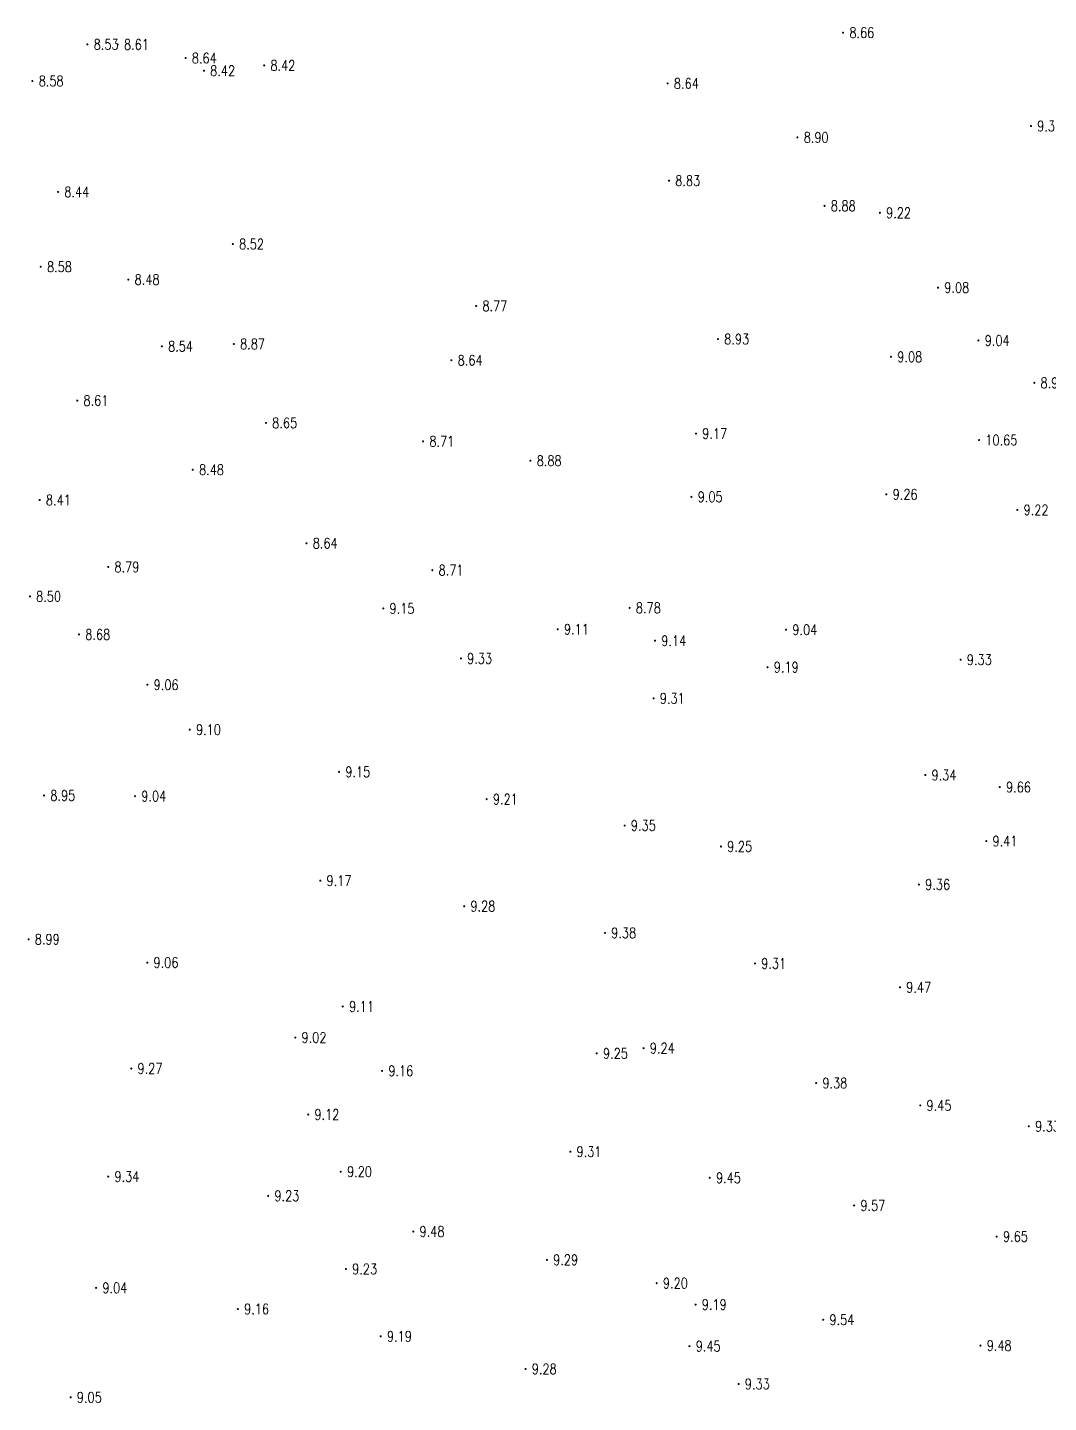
# Model space of a CAD drawing. Extents: x 476861 to 479475, y 2367369 to 2370541.
# Drawn here: x 477580.2 to 477678.4, y 2367639.7 to 2367772 of the extents above; entities that cross this region are included whole.
import ezdxf
from ezdxf.enums import TextEntityAlignment as Align

# ---------------------------------------------------------------- set-up
doc = ezdxf.new("R2010")
doc.units = 0
doc.header["$LTSCALE"] = 0.5
doc.layers.get('0').update_dxf_attribs({"linetype": 'CONTINUOUS'})
doc.layers.add('GCD', color=1, linetype='CONTINUOUS')
doc.styles.add('HZ', font='rs.shx', dxfattribs={"width": 0.8, "bigfont": 'hztxt.shx'})

# ---------------------------------------------------------------- blocks, each defined once
blk = doc.blocks.new('GC200')
at = {"linetype": 'Continuous', "const_width": 0.2, "flags": 128}
blk.add_lwpolyline([(-0.1, 0, 1), (0.1, 0, 1)], format="xyb", close=True, dxfattribs=at)

msp = doc.modelspace()

# ---------------------------------------------------------------- block references
at = {"layer": 'GCD', "linetype": 'Continuous'}
ref = msp.add_blockref('GC200', (477658.674, 2367771.534, 8.659), dxfattribs=dict(at, xscale=0.5, yscale=0.5, zscale=0.5))
ref.add_attrib('height', '8.66', dxfattribs={"linetype": 'Continuous', "height": 1, "style": 'HZ', "width": 0.8}).set_placement((477659.274, 2367771.534, 8.659), align=Align.MIDDLE_LEFT)
ref = msp.add_blockref('GC200', (477585.985, 2367770.41, 8.533), dxfattribs=dict(at, xscale=0.5, yscale=0.5, zscale=0.5))
ref.add_attrib('height', '8.53', dxfattribs={"linetype": 'Continuous', "height": 1, "style": 'HZ', "width": 0.8}).set_placement((477586.585, 2367770.41, 8.533), align=Align.MIDDLE_LEFT)
ref = msp.add_blockref('GC200', (477588.899, 2367770.397, 8.606), dxfattribs=dict(at, xscale=0.5, yscale=0.5, zscale=0.5))
ref.add_attrib('height', '8.61', dxfattribs={"linetype": 'Continuous', "height": 1, "style": 'HZ', "width": 0.8}).set_placement((477589.499, 2367770.397, 8.606), align=Align.MIDDLE_LEFT)
ref = msp.add_blockref('GC200', (477595.431, 2367769.092, 8.643), dxfattribs=dict(at, xscale=0.5, yscale=0.5, zscale=0.5))
ref.add_attrib('height', '8.64', dxfattribs={"linetype": 'Continuous', "height": 1, "style": 'HZ', "width": 0.8}).set_placement((477596.031, 2367769.092, 8.643), align=Align.MIDDLE_LEFT)
ref = msp.add_blockref('GC200', (477597.193, 2367767.872, 8.424), dxfattribs=dict(at, xscale=0.5, yscale=0.5, zscale=0.5))
ref.add_attrib('height', '8.42', dxfattribs={"linetype": 'Continuous', "height": 1, "style": 'HZ', "width": 0.8}).set_placement((477597.793, 2367767.872, 8.424), align=Align.MIDDLE_LEFT)
ref = msp.add_blockref('GC200', (477602.988, 2367768.381, 8.424), dxfattribs=dict(at, xscale=0.5, yscale=0.5, zscale=0.5))
ref.add_attrib('height', '8.42', dxfattribs={"linetype": 'Continuous', "height": 1, "style": 'HZ', "width": 0.8}).set_placement((477603.588, 2367768.381, 8.424), align=Align.MIDDLE_LEFT)
ref = msp.add_blockref('GC200', (477580.696, 2367766.886, 8.578), dxfattribs=dict(at, xscale=0.5, yscale=0.5, zscale=0.5))
ref.add_attrib('height', '8.58', dxfattribs={"linetype": 'Continuous', "height": 1, "style": 'HZ', "width": 0.8}).set_placement((477581.296, 2367766.886, 8.578), align=Align.MIDDLE_LEFT)
ref = msp.add_blockref('GC200', (477641.798, 2367766.649, 8.638), dxfattribs=dict(at, xscale=0.5, yscale=0.5, zscale=0.5))
ref.add_attrib('height', '8.64', dxfattribs={"linetype": 'Continuous', "height": 1, "style": 'HZ', "width": 0.8}).set_placement((477642.398, 2367766.649, 8.638), align=Align.MIDDLE_LEFT)
ref = msp.add_blockref('GC200', (477676.744, 2367762.556, 9.311), dxfattribs=dict(at, xscale=0.5, yscale=0.5, zscale=0.5))
ref.add_attrib('height', '9.31', dxfattribs={"linetype": 'Continuous', "height": 1, "style": 'HZ', "width": 0.8}).set_placement((477677.344, 2367762.556, 9.311), align=Align.MIDDLE_LEFT)
ref = msp.add_blockref('GC200', (477654.283, 2367761.462, 8.895), dxfattribs=dict(at, xscale=0.5, yscale=0.5, zscale=0.5))
ref.add_attrib('height', '8.90', dxfattribs={"linetype": 'Continuous', "height": 1, "style": 'HZ', "width": 0.8}).set_placement((477654.883, 2367761.462, 8.895), align=Align.MIDDLE_LEFT)
ref = msp.add_blockref('GC200', (477641.928, 2367757.294, 8.83), dxfattribs=dict(at, xscale=0.5, yscale=0.5, zscale=0.5))
ref.add_attrib('height', '8.83', dxfattribs={"linetype": 'Continuous', "height": 1, "style": 'HZ', "width": 0.8}).set_placement((477642.528, 2367757.294, 8.83), align=Align.MIDDLE_LEFT)
ref = msp.add_blockref('GC200', (477583.159, 2367756.215, 8.444), dxfattribs=dict(at, xscale=0.5, yscale=0.5, zscale=0.5))
ref.add_attrib('height', '8.44', dxfattribs={"linetype": 'Continuous', "height": 1, "style": 'HZ', "width": 0.8}).set_placement((477583.759, 2367756.215, 8.444), align=Align.MIDDLE_LEFT)
ref = msp.add_blockref('GC200', (477656.888, 2367754.873, 8.881), dxfattribs=dict(at, xscale=0.5, yscale=0.5, zscale=0.5))
ref.add_attrib('height', '8.88', dxfattribs={"linetype": 'Continuous', "height": 1, "style": 'HZ', "width": 0.8}).set_placement((477657.488, 2367754.873, 8.881), align=Align.MIDDLE_LEFT)
ref = msp.add_blockref('GC200', (477662.21, 2367754.203, 9.224), dxfattribs=dict(at, xscale=0.5, yscale=0.5, zscale=0.5))
ref.add_attrib('height', '9.22', dxfattribs={"linetype": 'Continuous', "height": 1, "style": 'HZ', "width": 0.8}).set_placement((477662.81, 2367754.203, 9.224), align=Align.MIDDLE_LEFT)
ref = msp.add_blockref('GC200', (477599.975, 2367751.195, 8.515), dxfattribs=dict(at, xscale=0.5, yscale=0.5, zscale=0.5))
ref.add_attrib('height', '8.52', dxfattribs={"linetype": 'Continuous', "height": 1, "style": 'HZ', "width": 0.8}).set_placement((477600.575, 2367751.195, 8.515), align=Align.MIDDLE_LEFT)
ref = msp.add_blockref('GC200', (477581.495, 2367749.01, 8.576), dxfattribs=dict(at, xscale=0.5, yscale=0.5, zscale=0.5))
ref.add_attrib('height', '8.58', dxfattribs={"linetype": 'Continuous', "height": 1, "style": 'HZ', "width": 0.8}).set_placement((477582.095, 2367749.01, 8.576), align=Align.MIDDLE_LEFT)
ref = msp.add_blockref('GC200', (477589.922, 2367747.781, 8.482), dxfattribs=dict(at, xscale=0.5, yscale=0.5, zscale=0.5))
ref.add_attrib('height', '8.48', dxfattribs={"linetype": 'Continuous', "height": 1, "style": 'HZ', "width": 0.8}).set_placement((477590.522, 2367747.781, 8.482), align=Align.MIDDLE_LEFT)
ref = msp.add_blockref('GC200', (477667.804, 2367747.006, 9.08), dxfattribs=dict(at, xscale=0.5, yscale=0.5, zscale=0.5))
ref.add_attrib('height', '9.08', dxfattribs={"linetype": 'Continuous', "height": 1, "style": 'HZ', "width": 0.8}).set_placement((477668.404, 2367747.006, 9.08), align=Align.MIDDLE_LEFT)
ref = msp.add_blockref('GC200', (477623.379, 2367745.242, 8.77), dxfattribs=dict(at, xscale=0.5, yscale=0.5, zscale=0.5))
ref.add_attrib('height', '8.77', dxfattribs={"linetype": 'Continuous', "height": 1, "style": 'HZ', "width": 0.8}).set_placement((477623.979, 2367745.242, 8.77), align=Align.MIDDLE_LEFT)
ref = msp.add_blockref('GC200', (477593.146, 2367741.361, 8.535), dxfattribs=dict(at, xscale=0.5, yscale=0.5, zscale=0.5))
ref.add_attrib('height', '8.54', dxfattribs={"linetype": 'Continuous', "height": 1, "style": 'HZ', "width": 0.8}).set_placement((477593.746, 2367741.361, 8.535), align=Align.MIDDLE_LEFT)
ref = msp.add_blockref('GC200', (477600.071, 2367741.579, 8.867), dxfattribs=dict(at, xscale=0.5, yscale=0.5, zscale=0.5))
ref.add_attrib('height', '8.87', dxfattribs={"linetype": 'Continuous', "height": 1, "style": 'HZ', "width": 0.8}).set_placement((477600.671, 2367741.579, 8.867), align=Align.MIDDLE_LEFT)
ref = msp.add_blockref('GC200', (477646.64, 2367742.052, 8.925), dxfattribs=dict(at, xscale=0.5, yscale=0.5, zscale=0.5))
ref.add_attrib('height', '8.93', dxfattribs={"linetype": 'Continuous', "height": 1, "style": 'HZ', "width": 0.8}).set_placement((477647.24, 2367742.052, 8.925), align=Align.MIDDLE_LEFT)
ref = msp.add_blockref('GC200', (477671.691, 2367741.92, 9.038), dxfattribs=dict(at, xscale=0.5, yscale=0.5, zscale=0.5))
ref.add_attrib('height', '9.04', dxfattribs={"linetype": 'Continuous', "height": 1, "style": 'HZ', "width": 0.8}).set_placement((477672.291, 2367741.92, 9.038), align=Align.MIDDLE_LEFT)
ref = msp.add_blockref('GC200', (477620.994, 2367740.02, 8.639), dxfattribs=dict(at, xscale=0.5, yscale=0.5, zscale=0.5))
ref.add_attrib('height', '8.64', dxfattribs={"linetype": 'Continuous', "height": 1, "style": 'HZ', "width": 0.8}).set_placement((477621.594, 2367740.02, 8.639), align=Align.MIDDLE_LEFT)
ref = msp.add_blockref('GC200', (477663.283, 2367740.346, 9.08), dxfattribs=dict(at, xscale=0.5, yscale=0.5, zscale=0.5))
ref.add_attrib('height', '9.08', dxfattribs={"linetype": 'Continuous', "height": 1, "style": 'HZ', "width": 0.8}).set_placement((477663.883, 2367740.346, 9.08), align=Align.MIDDLE_LEFT)
ref = msp.add_blockref('GC200', (477677.066, 2367737.845, 8.895), dxfattribs=dict(at, xscale=0.5, yscale=0.5, zscale=0.5))
ref.add_attrib('height', '8.90', dxfattribs={"linetype": 'Continuous', "height": 1, "style": 'HZ', "width": 0.8}).set_placement((477677.666, 2367737.845, 8.895), align=Align.MIDDLE_LEFT)
ref = msp.add_blockref('GC200', (477585.004, 2367736.142, 8.61), dxfattribs=dict(at, xscale=0.5, yscale=0.5, zscale=0.5))
ref.add_attrib('height', '8.61', dxfattribs={"linetype": 'Continuous', "height": 1, "style": 'HZ', "width": 0.8}).set_placement((477585.604, 2367736.142, 8.61), align=Align.MIDDLE_LEFT)
ref = msp.add_blockref('GC200', (477603.16, 2367733.994, 8.65), dxfattribs=dict(at, xscale=0.5, yscale=0.5, zscale=0.5))
ref.add_attrib('height', '8.65', dxfattribs={"linetype": 'Continuous', "height": 1, "style": 'HZ', "width": 0.8}).set_placement((477603.76, 2367733.994, 8.65), align=Align.MIDDLE_LEFT)
ref = msp.add_blockref('GC200', (477618.273, 2367732.217, 8.71), dxfattribs=dict(at, xscale=0.5, yscale=0.5, zscale=0.5))
ref.add_attrib('height', '8.71', dxfattribs={"linetype": 'Continuous', "height": 1, "style": 'HZ', "width": 0.8}).set_placement((477618.873, 2367732.217, 8.71), align=Align.MIDDLE_LEFT)
ref = msp.add_blockref('GC200', (477644.524, 2367732.965, 9.173), dxfattribs=dict(at, xscale=0.5, yscale=0.5, zscale=0.5))
ref.add_attrib('height', '9.17', dxfattribs={"linetype": 'Continuous', "height": 1, "style": 'HZ', "width": 0.8}).set_placement((477645.124, 2367732.965, 9.173), align=Align.MIDDLE_LEFT)
ref = msp.add_blockref('GC200', (477671.754, 2367732.338, 10.649), dxfattribs=dict(at, xscale=0.5, yscale=0.5, zscale=0.5))
ref.add_attrib('height', '10.65', dxfattribs={"linetype": 'Continuous', "height": 1, "style": 'HZ', "width": 0.8}).set_placement((477672.354, 2367732.338, 10.649), align=Align.MIDDLE_LEFT)
ref = msp.add_blockref('GC200', (477596.12, 2367729.482, 8.482), dxfattribs=dict(at, xscale=0.5, yscale=0.5, zscale=0.5))
ref.add_attrib('height', '8.48', dxfattribs={"linetype": 'Continuous', "height": 1, "style": 'HZ', "width": 0.8}).set_placement((477596.72, 2367729.482, 8.482), align=Align.MIDDLE_LEFT)
ref = msp.add_blockref('GC200', (477628.596, 2367730.347, 8.88), dxfattribs=dict(at, xscale=0.5, yscale=0.5, zscale=0.5))
ref.add_attrib('height', '8.88', dxfattribs={"linetype": 'Continuous', "height": 1, "style": 'HZ', "width": 0.8}).set_placement((477629.196, 2367730.347, 8.88), align=Align.MIDDLE_LEFT)
ref = msp.add_blockref('GC200', (477644.088, 2367726.876, 9.05), dxfattribs=dict(at, xscale=0.5, yscale=0.5, zscale=0.5))
ref.add_attrib('height', '9.05', dxfattribs={"linetype": 'Continuous', "height": 1, "style": 'HZ', "width": 0.8}).set_placement((477644.688, 2367726.876, 9.05), align=Align.MIDDLE_LEFT)
ref = msp.add_blockref('GC200', (477662.839, 2367727.118, 9.26), dxfattribs=dict(at, xscale=0.5, yscale=0.5, zscale=0.5))
ref.add_attrib('height', '9.26', dxfattribs={"linetype": 'Continuous', "height": 1, "style": 'HZ', "width": 0.8}).set_placement((477663.439, 2367727.118, 9.26), align=Align.MIDDLE_LEFT)
ref = msp.add_blockref('GC200', (477581.395, 2367726.572, 8.413), dxfattribs=dict(at, xscale=0.5, yscale=0.5, zscale=0.5))
ref.add_attrib('height', '8.41', dxfattribs={"linetype": 'Continuous', "height": 1, "style": 'HZ', "width": 0.8}).set_placement((477581.995, 2367726.572, 8.413), align=Align.MIDDLE_LEFT)
ref = msp.add_blockref('GC200', (477675.434, 2367725.621, 9.22), dxfattribs=dict(at, xscale=0.5, yscale=0.5, zscale=0.5))
ref.add_attrib('height', '9.22', dxfattribs={"linetype": 'Continuous', "height": 1, "style": 'HZ', "width": 0.8}).set_placement((477676.034, 2367725.621, 9.22), align=Align.MIDDLE_LEFT)
ref = msp.add_blockref('GC200', (477607.058, 2367722.413, 8.64), dxfattribs=dict(at, xscale=0.5, yscale=0.5, zscale=0.5))
ref.add_attrib('height', '8.64', dxfattribs={"linetype": 'Continuous', "height": 1, "style": 'HZ', "width": 0.8}).set_placement((477607.658, 2367722.413, 8.64), align=Align.MIDDLE_LEFT)
ref = msp.add_blockref('GC200', (477587.984, 2367720.129, 8.79), dxfattribs=dict(at, xscale=0.5, yscale=0.5, zscale=0.5))
ref.add_attrib('height', '8.79', dxfattribs={"linetype": 'Continuous', "height": 1, "style": 'HZ', "width": 0.8}).set_placement((477588.584, 2367720.129, 8.79), align=Align.MIDDLE_LEFT)
ref = msp.add_blockref('GC200', (477619.164, 2367719.822, 8.71), dxfattribs=dict(at, xscale=0.5, yscale=0.5, zscale=0.5))
ref.add_attrib('height', '8.71', dxfattribs={"linetype": 'Continuous', "height": 1, "style": 'HZ', "width": 0.8}).set_placement((477619.764, 2367719.822, 8.71), align=Align.MIDDLE_LEFT)
ref = msp.add_blockref('GC200', (477580.451, 2367717.293, 8.5), dxfattribs=dict(at, xscale=0.5, yscale=0.5, zscale=0.5))
ref.add_attrib('height', '8.50', dxfattribs={"linetype": 'Continuous', "height": 1, "style": 'HZ', "width": 0.8}).set_placement((477581.051, 2367717.293, 8.5), align=Align.MIDDLE_LEFT)
ref = msp.add_blockref('GC200', (477638.142, 2367716.195, 8.776), dxfattribs=dict(at, xscale=0.5, yscale=0.5, zscale=0.5))
ref.add_attrib('height', '8.78', dxfattribs={"linetype": 'Continuous', "height": 1, "style": 'HZ', "width": 0.8}).set_placement((477638.742, 2367716.195, 8.776), align=Align.MIDDLE_LEFT)
ref = msp.add_blockref('GC200', (477614.442, 2367716.137, 9.15), dxfattribs=dict(at, xscale=0.5, yscale=0.5, zscale=0.5))
ref.add_attrib('height', '9.15', dxfattribs={"linetype": 'Continuous', "height": 1, "style": 'HZ', "width": 0.8}).set_placement((477615.042, 2367716.137, 9.15), align=Align.MIDDLE_LEFT)
ref = msp.add_blockref('GC200', (477585.179, 2367713.633, 8.68), dxfattribs=dict(at, xscale=0.5, yscale=0.5, zscale=0.5))
ref.add_attrib('height', '8.68', dxfattribs={"linetype": 'Continuous', "height": 1, "style": 'HZ', "width": 0.8}).set_placement((477585.779, 2367713.633, 8.68), align=Align.MIDDLE_LEFT)
ref = msp.add_blockref('GC200', (477631.226, 2367714.138, 9.11), dxfattribs=dict(at, xscale=0.5, yscale=0.5, zscale=0.5))
ref.add_attrib('height', '9.11', dxfattribs={"linetype": 'Continuous', "height": 1, "style": 'HZ', "width": 0.8}).set_placement((477631.826, 2367714.138, 9.11), align=Align.MIDDLE_LEFT)
ref = msp.add_blockref('GC200', (477653.189, 2367714.09, 9.04), dxfattribs=dict(at, xscale=0.5, yscale=0.5, zscale=0.5))
ref.add_attrib('height', '9.04', dxfattribs={"linetype": 'Continuous', "height": 1, "style": 'HZ', "width": 0.8}).set_placement((477653.789, 2367714.09, 9.04), align=Align.MIDDLE_LEFT)
ref = msp.add_blockref('GC200', (477640.583, 2367713.034, 9.143), dxfattribs=dict(at, xscale=0.5, yscale=0.5, zscale=0.5))
ref.add_attrib('height', '9.14', dxfattribs={"linetype": 'Continuous', "height": 1, "style": 'HZ', "width": 0.8}).set_placement((477641.183, 2367713.034, 9.143), align=Align.MIDDLE_LEFT)
ref = msp.add_blockref('GC200', (477621.909, 2367711.324, 9.33), dxfattribs=dict(at, xscale=0.5, yscale=0.5, zscale=0.5))
ref.add_attrib('height', '9.33', dxfattribs={"linetype": 'Continuous', "height": 1, "style": 'HZ', "width": 0.8}).set_placement((477622.509, 2367711.324, 9.33), align=Align.MIDDLE_LEFT)
ref = msp.add_blockref('GC200', (477669.976, 2367711.205, 9.33), dxfattribs=dict(at, xscale=0.5, yscale=0.5, zscale=0.5))
ref.add_attrib('height', '9.33', dxfattribs={"linetype": 'Continuous', "height": 1, "style": 'HZ', "width": 0.8}).set_placement((477670.576, 2367711.205, 9.33), align=Align.MIDDLE_LEFT)
ref = msp.add_blockref('GC200', (477651.404, 2367710.487, 9.19), dxfattribs=dict(at, xscale=0.5, yscale=0.5, zscale=0.5))
ref.add_attrib('height', '9.19', dxfattribs={"linetype": 'Continuous', "height": 1, "style": 'HZ', "width": 0.8}).set_placement((477652.004, 2367710.487, 9.19), align=Align.MIDDLE_LEFT)
ref = msp.add_blockref('GC200', (477591.754, 2367708.795, 9.06), dxfattribs=dict(at, xscale=0.5, yscale=0.5, zscale=0.5))
ref.add_attrib('height', '9.06', dxfattribs={"linetype": 'Continuous', "height": 1, "style": 'HZ', "width": 0.8}).set_placement((477592.354, 2367708.795, 9.06), align=Align.MIDDLE_LEFT)
ref = msp.add_blockref('GC200', (477640.444, 2367707.49, 9.31), dxfattribs=dict(at, xscale=0.5, yscale=0.5, zscale=0.5))
ref.add_attrib('height', '9.31', dxfattribs={"linetype": 'Continuous', "height": 1, "style": 'HZ', "width": 0.8}).set_placement((477641.044, 2367707.49, 9.31), align=Align.MIDDLE_LEFT)
ref = msp.add_blockref('GC200', (477595.829, 2367704.473, 9.103), dxfattribs=dict(at, xscale=0.5, yscale=0.5, zscale=0.5))
ref.add_attrib('height', '9.10', dxfattribs={"linetype": 'Continuous', "height": 1, "style": 'HZ', "width": 0.8}).set_placement((477596.429, 2367704.473, 9.103), align=Align.MIDDLE_LEFT)
ref = msp.add_blockref('GC200', (477610.192, 2367700.418, 9.147), dxfattribs=dict(at, xscale=0.5, yscale=0.5, zscale=0.5))
ref.add_attrib('height', '9.15', dxfattribs={"linetype": 'Continuous', "height": 1, "style": 'HZ', "width": 0.8}).set_placement((477610.792, 2367700.418, 9.147), align=Align.MIDDLE_LEFT)
ref = msp.add_blockref('GC200', (477666.581, 2367700.108, 9.338), dxfattribs=dict(at, xscale=0.5, yscale=0.5, zscale=0.5))
ref.add_attrib('height', '9.34', dxfattribs={"linetype": 'Continuous', "height": 1, "style": 'HZ', "width": 0.8}).set_placement((477667.181, 2367700.108, 9.338), align=Align.MIDDLE_LEFT)
ref = msp.add_blockref('GC200', (477581.815, 2367698.142, 8.95), dxfattribs=dict(at, xscale=0.5, yscale=0.5, zscale=0.5))
ref.add_attrib('height', '8.95', dxfattribs={"linetype": 'Continuous', "height": 1, "style": 'HZ', "width": 0.8}).set_placement((477582.415, 2367698.142, 8.95), align=Align.MIDDLE_LEFT)
ref = msp.add_blockref('GC200', (477590.564, 2367698.075, 9.044), dxfattribs=dict(at, xscale=0.5, yscale=0.5, zscale=0.5))
ref.add_attrib('height', '9.04', dxfattribs={"linetype": 'Continuous', "height": 1, "style": 'HZ', "width": 0.8}).set_placement((477591.164, 2367698.075, 9.044), align=Align.MIDDLE_LEFT)
ref = msp.add_blockref('GC200', (477624.39, 2367697.788, 9.208), dxfattribs=dict(at, xscale=0.5, yscale=0.5, zscale=0.5))
ref.add_attrib('height', '9.21', dxfattribs={"linetype": 'Continuous', "height": 1, "style": 'HZ', "width": 0.8}).set_placement((477624.99, 2367697.788, 9.208), align=Align.MIDDLE_LEFT)
ref = msp.add_blockref('GC200', (477673.745, 2367698.948, 9.66), dxfattribs=dict(at, xscale=0.5, yscale=0.5, zscale=0.5))
ref.add_attrib('height', '9.66', dxfattribs={"linetype": 'Continuous', "height": 1, "style": 'HZ', "width": 0.8}).set_placement((477674.345, 2367698.948, 9.66), align=Align.MIDDLE_LEFT)
ref = msp.add_blockref('GC200', (477637.663, 2367695.252, 9.352), dxfattribs=dict(at, xscale=0.5, yscale=0.5, zscale=0.5))
ref.add_attrib('height', '9.35', dxfattribs={"linetype": 'Continuous', "height": 1, "style": 'HZ', "width": 0.8}).set_placement((477638.263, 2367695.252, 9.352), align=Align.MIDDLE_LEFT)
ref = msp.add_blockref('GC200', (477672.449, 2367693.752, 9.408), dxfattribs=dict(at, xscale=0.5, yscale=0.5, zscale=0.5))
ref.add_attrib('height', '9.41', dxfattribs={"linetype": 'Continuous', "height": 1, "style": 'HZ', "width": 0.8}).set_placement((477673.049, 2367693.752, 9.408), align=Align.MIDDLE_LEFT)
ref = msp.add_blockref('GC200', (477646.923, 2367693.234, 9.253), dxfattribs=dict(at, xscale=0.5, yscale=0.5, zscale=0.5))
ref.add_attrib('height', '9.25', dxfattribs={"linetype": 'Continuous', "height": 1, "style": 'HZ', "width": 0.8}).set_placement((477647.523, 2367693.234, 9.253), align=Align.MIDDLE_LEFT)
ref = msp.add_blockref('GC200', (477608.386, 2367689.946, 9.17), dxfattribs=dict(at, xscale=0.5, yscale=0.5, zscale=0.5))
ref.add_attrib('height', '9.17', dxfattribs={"linetype": 'Continuous', "height": 1, "style": 'HZ', "width": 0.8}).set_placement((477608.986, 2367689.946, 9.17), align=Align.MIDDLE_LEFT)
ref = msp.add_blockref('GC200', (477665.966, 2367689.576, 9.364), dxfattribs=dict(at, xscale=0.5, yscale=0.5, zscale=0.5))
ref.add_attrib('height', '9.36', dxfattribs={"linetype": 'Continuous', "height": 1, "style": 'HZ', "width": 0.8}).set_placement((477666.566, 2367689.576, 9.364), align=Align.MIDDLE_LEFT)
ref = msp.add_blockref('GC200', (477622.226, 2367687.491, 9.28), dxfattribs=dict(at, xscale=0.5, yscale=0.5, zscale=0.5))
ref.add_attrib('height', '9.28', dxfattribs={"linetype": 'Continuous', "height": 1, "style": 'HZ', "width": 0.8}).set_placement((477622.826, 2367687.491, 9.28), align=Align.MIDDLE_LEFT)
ref = msp.add_blockref('GC200', (477635.769, 2367684.924, 9.38), dxfattribs=dict(at, xscale=0.5, yscale=0.5, zscale=0.5))
ref.add_attrib('height', '9.38', dxfattribs={"linetype": 'Continuous', "height": 1, "style": 'HZ', "width": 0.8}).set_placement((477636.369, 2367684.924, 9.38), align=Align.MIDDLE_LEFT)
ref = msp.add_blockref('GC200', (477580.323, 2367684.307, 8.99), dxfattribs=dict(at, xscale=0.5, yscale=0.5, zscale=0.5))
ref.add_attrib('height', '8.99', dxfattribs={"linetype": 'Continuous', "height": 1, "style": 'HZ', "width": 0.8}).set_placement((477580.923, 2367684.307, 8.99), align=Align.MIDDLE_LEFT)
ref = msp.add_blockref('GC200', (477591.742, 2367682.062, 9.064), dxfattribs=dict(at, xscale=0.5, yscale=0.5, zscale=0.5))
ref.add_attrib('height', '9.06', dxfattribs={"linetype": 'Continuous', "height": 1, "style": 'HZ', "width": 0.8}).set_placement((477592.342, 2367682.062, 9.064), align=Align.MIDDLE_LEFT)
ref = msp.add_blockref('GC200', (477650.199, 2367681.975, 9.31), dxfattribs=dict(at, xscale=0.5, yscale=0.5, zscale=0.5))
ref.add_attrib('height', '9.31', dxfattribs={"linetype": 'Continuous', "height": 1, "style": 'HZ', "width": 0.8}).set_placement((477650.799, 2367681.975, 9.31), align=Align.MIDDLE_LEFT)
ref = msp.add_blockref('GC200', (477664.147, 2367679.687, 9.47), dxfattribs=dict(at, xscale=0.5, yscale=0.5, zscale=0.5))
ref.add_attrib('height', '9.47', dxfattribs={"linetype": 'Continuous', "height": 1, "style": 'HZ', "width": 0.8}).set_placement((477664.747, 2367679.687, 9.47), align=Align.MIDDLE_LEFT)
ref = msp.add_blockref('GC200', (477610.551, 2367677.84, 9.11), dxfattribs=dict(at, xscale=0.5, yscale=0.5, zscale=0.5))
ref.add_attrib('height', '9.11', dxfattribs={"linetype": 'Continuous', "height": 1, "style": 'HZ', "width": 0.8}).set_placement((477611.151, 2367677.84, 9.11), align=Align.MIDDLE_LEFT)
ref = msp.add_blockref('GC200', (477605.982, 2367674.853, 9.019), dxfattribs=dict(at, xscale=0.5, yscale=0.5, zscale=0.5))
ref.add_attrib('height', '9.02', dxfattribs={"linetype": 'Continuous', "height": 1, "style": 'HZ', "width": 0.8}).set_placement((477606.582, 2367674.853, 9.019), align=Align.MIDDLE_LEFT)
ref = msp.add_blockref('GC200', (477634.976, 2367673.324, 9.253), dxfattribs=dict(at, xscale=0.5, yscale=0.5, zscale=0.5))
ref.add_attrib('height', '9.25', dxfattribs={"linetype": 'Continuous', "height": 1, "style": 'HZ', "width": 0.8}).set_placement((477635.576, 2367673.324, 9.253), align=Align.MIDDLE_LEFT)
ref = msp.add_blockref('GC200', (477639.485, 2367673.829, 9.242), dxfattribs=dict(at, xscale=0.5, yscale=0.5, zscale=0.5))
ref.add_attrib('height', '9.24', dxfattribs={"linetype": 'Continuous', "height": 1, "style": 'HZ', "width": 0.8}).set_placement((477640.085, 2367673.829, 9.242), align=Align.MIDDLE_LEFT)
ref = msp.add_blockref('GC200', (477590.202, 2367671.874, 9.27), dxfattribs=dict(at, xscale=0.5, yscale=0.5, zscale=0.5))
ref.add_attrib('height', '9.27', dxfattribs={"linetype": 'Continuous', "height": 1, "style": 'HZ', "width": 0.8}).set_placement((477590.802, 2367671.874, 9.27), align=Align.MIDDLE_LEFT)
ref = msp.add_blockref('GC200', (477614.331, 2367671.648, 9.16), dxfattribs=dict(at, xscale=0.5, yscale=0.5, zscale=0.5))
ref.add_attrib('height', '9.16', dxfattribs={"linetype": 'Continuous', "height": 1, "style": 'HZ', "width": 0.8}).set_placement((477614.931, 2367671.648, 9.16), align=Align.MIDDLE_LEFT)
ref = msp.add_blockref('GC200', (477656.082, 2367670.475, 9.38), dxfattribs=dict(at, xscale=0.5, yscale=0.5, zscale=0.5))
ref.add_attrib('height', '9.38', dxfattribs={"linetype": 'Continuous', "height": 1, "style": 'HZ', "width": 0.8}).set_placement((477656.682, 2367670.475, 9.38), align=Align.MIDDLE_LEFT)
ref = msp.add_blockref('GC200', (477607.221, 2367667.447, 9.119), dxfattribs=dict(at, xscale=0.5, yscale=0.5, zscale=0.5))
ref.add_attrib('height', '9.12', dxfattribs={"linetype": 'Continuous', "height": 1, "style": 'HZ', "width": 0.8}).set_placement((477607.821, 2367667.447, 9.119), align=Align.MIDDLE_LEFT)
ref = msp.add_blockref('GC200', (477666.096, 2367668.319, 9.448), dxfattribs=dict(at, xscale=0.5, yscale=0.5, zscale=0.5))
ref.add_attrib('height', '9.45', dxfattribs={"linetype": 'Continuous', "height": 1, "style": 'HZ', "width": 0.8}).set_placement((477666.696, 2367668.319, 9.448), align=Align.MIDDLE_LEFT)
ref = msp.add_blockref('GC200', (477676.537, 2367666.314, 9.33), dxfattribs=dict(at, xscale=0.5, yscale=0.5, zscale=0.5))
ref.add_attrib('height', '9.33', dxfattribs={"linetype": 'Continuous', "height": 1, "style": 'HZ', "width": 0.8}).set_placement((477677.137, 2367666.314, 9.33), align=Align.MIDDLE_LEFT)
ref = msp.add_blockref('GC200', (477632.436, 2367663.87, 9.31), dxfattribs=dict(at, xscale=0.5, yscale=0.5, zscale=0.5))
ref.add_attrib('height', '9.31', dxfattribs={"linetype": 'Continuous', "height": 1, "style": 'HZ', "width": 0.8}).set_placement((477633.036, 2367663.87, 9.31), align=Align.MIDDLE_LEFT)
ref = msp.add_blockref('GC200', (477587.984, 2367661.478, 9.339), dxfattribs=dict(at, xscale=0.5, yscale=0.5, zscale=0.5))
ref.add_attrib('height', '9.34', dxfattribs={"linetype": 'Continuous', "height": 1, "style": 'HZ', "width": 0.8}).set_placement((477588.584, 2367661.478, 9.339), align=Align.MIDDLE_LEFT)
ref = msp.add_blockref('GC200', (477610.355, 2367661.947, 9.2), dxfattribs=dict(at, xscale=0.5, yscale=0.5, zscale=0.5))
ref.add_attrib('height', '9.20', dxfattribs={"linetype": 'Continuous', "height": 1, "style": 'HZ', "width": 0.8}).set_placement((477610.955, 2367661.947, 9.2), align=Align.MIDDLE_LEFT)
ref = msp.add_blockref('GC200', (477645.848, 2367661.356, 9.45), dxfattribs=dict(at, xscale=0.5, yscale=0.5, zscale=0.5))
ref.add_attrib('height', '9.45', dxfattribs={"linetype": 'Continuous', "height": 1, "style": 'HZ', "width": 0.8}).set_placement((477646.448, 2367661.356, 9.45), align=Align.MIDDLE_LEFT)
ref = msp.add_blockref('GC200', (477603.372, 2367659.621, 9.228), dxfattribs=dict(at, xscale=0.5, yscale=0.5, zscale=0.5))
ref.add_attrib('height', '9.23', dxfattribs={"linetype": 'Continuous', "height": 1, "style": 'HZ', "width": 0.8}).set_placement((477603.972, 2367659.621, 9.228), align=Align.MIDDLE_LEFT)
ref = msp.add_blockref('GC200', (477659.736, 2367658.693, 9.57), dxfattribs=dict(at, xscale=0.5, yscale=0.5, zscale=0.5))
ref.add_attrib('height', '9.57', dxfattribs={"linetype": 'Continuous', "height": 1, "style": 'HZ', "width": 0.8}).set_placement((477660.336, 2367658.693, 9.57), align=Align.MIDDLE_LEFT)
ref = msp.add_blockref('GC200', (477617.331, 2367656.19, 9.478), dxfattribs=dict(at, xscale=0.5, yscale=0.5, zscale=0.5))
ref.add_attrib('height', '9.48', dxfattribs={"linetype": 'Continuous', "height": 1, "style": 'HZ', "width": 0.8}).set_placement((477617.931, 2367656.19, 9.478), align=Align.MIDDLE_LEFT)
ref = msp.add_blockref('GC200', (477673.452, 2367655.707, 9.65), dxfattribs=dict(at, xscale=0.5, yscale=0.5, zscale=0.5))
ref.add_attrib('height', '9.65', dxfattribs={"linetype": 'Continuous', "height": 1, "style": 'HZ', "width": 0.8}).set_placement((477674.052, 2367655.707, 9.65), align=Align.MIDDLE_LEFT)
ref = msp.add_blockref('GC200', (477630.184, 2367653.463, 9.288), dxfattribs=dict(at, xscale=0.5, yscale=0.5, zscale=0.5))
ref.add_attrib('height', '9.29', dxfattribs={"linetype": 'Continuous', "height": 1, "style": 'HZ', "width": 0.8}).set_placement((477630.784, 2367653.463, 9.288), align=Align.MIDDLE_LEFT)
ref = msp.add_blockref('GC200', (477610.85, 2367652.587, 9.226), dxfattribs=dict(at, xscale=0.5, yscale=0.5, zscale=0.5))
ref.add_attrib('height', '9.23', dxfattribs={"linetype": 'Continuous', "height": 1, "style": 'HZ', "width": 0.8}).set_placement((477611.45, 2367652.587, 9.226), align=Align.MIDDLE_LEFT)
ref = msp.add_blockref('GC200', (477586.822, 2367650.77, 9.04), dxfattribs=dict(at, xscale=0.5, yscale=0.5, zscale=0.5))
ref.add_attrib('height', '9.04', dxfattribs={"linetype": 'Continuous', "height": 1, "style": 'HZ', "width": 0.8}).set_placement((477587.422, 2367650.77, 9.04), align=Align.MIDDLE_LEFT)
ref = msp.add_blockref('GC200', (477640.743, 2367651.219, 9.203), dxfattribs=dict(at, xscale=0.5, yscale=0.5, zscale=0.5))
ref.add_attrib('height', '9.20', dxfattribs={"linetype": 'Continuous', "height": 1, "style": 'HZ', "width": 0.8}).set_placement((477641.343, 2367651.219, 9.203), align=Align.MIDDLE_LEFT)
ref = msp.add_blockref('GC200', (477600.456, 2367648.738, 9.16), dxfattribs=dict(at, xscale=0.5, yscale=0.5, zscale=0.5))
ref.add_attrib('height', '9.16', dxfattribs={"linetype": 'Continuous', "height": 1, "style": 'HZ', "width": 0.8}).set_placement((477601.056, 2367648.738, 9.16), align=Align.MIDDLE_LEFT)
ref = msp.add_blockref('GC200', (477644.48, 2367649.163, 9.191), dxfattribs=dict(at, xscale=0.5, yscale=0.5, zscale=0.5))
ref.add_attrib('height', '9.19', dxfattribs={"linetype": 'Continuous', "height": 1, "style": 'HZ', "width": 0.8}).set_placement((477645.08, 2367649.163, 9.191), align=Align.MIDDLE_LEFT)
ref = msp.add_blockref('GC200', (477656.76, 2367647.699, 9.542), dxfattribs=dict(at, xscale=0.5, yscale=0.5, zscale=0.5))
ref.add_attrib('height', '9.54', dxfattribs={"linetype": 'Continuous', "height": 1, "style": 'HZ', "width": 0.8}).set_placement((477657.36, 2367647.699, 9.542), align=Align.MIDDLE_LEFT)
ref = msp.add_blockref('GC200', (477614.196, 2367646.102, 9.19), dxfattribs=dict(at, xscale=0.5, yscale=0.5, zscale=0.5))
ref.add_attrib('height', '9.19', dxfattribs={"linetype": 'Continuous', "height": 1, "style": 'HZ', "width": 0.8}).set_placement((477614.796, 2367646.102, 9.19), align=Align.MIDDLE_LEFT)
ref = msp.add_blockref('GC200', (477643.897, 2367645.159, 9.45), dxfattribs=dict(at, xscale=0.5, yscale=0.5, zscale=0.5))
ref.add_attrib('height', '9.45', dxfattribs={"linetype": 'Continuous', "height": 1, "style": 'HZ', "width": 0.8}).set_placement((477644.497, 2367645.159, 9.45), align=Align.MIDDLE_LEFT)
ref = msp.add_blockref('GC200', (477671.888, 2367645.22, 9.481), dxfattribs=dict(at, xscale=0.5, yscale=0.5, zscale=0.5))
ref.add_attrib('height', '9.48', dxfattribs={"linetype": 'Continuous', "height": 1, "style": 'HZ', "width": 0.8}).set_placement((477672.488, 2367645.22, 9.481), align=Align.MIDDLE_LEFT)
ref = msp.add_blockref('GC200', (477628.128, 2367642.971, 9.28), dxfattribs=dict(at, xscale=0.5, yscale=0.5, zscale=0.5))
ref.add_attrib('height', '9.28', dxfattribs={"linetype": 'Continuous', "height": 1, "style": 'HZ', "width": 0.8}).set_placement((477628.728, 2367642.971, 9.28), align=Align.MIDDLE_LEFT)
ref = msp.add_blockref('GC200', (477648.619, 2367641.52, 9.33), dxfattribs=dict(at, xscale=0.5, yscale=0.5, zscale=0.5))
ref.add_attrib('height', '9.33', dxfattribs={"linetype": 'Continuous', "height": 1, "style": 'HZ', "width": 0.8}).set_placement((477649.219, 2367641.52, 9.33), align=Align.MIDDLE_LEFT)
ref = msp.add_blockref('GC200', (477584.369, 2367640.239, 9.05), dxfattribs=dict(at, xscale=0.5, yscale=0.5, zscale=0.5))
ref.add_attrib('height', '9.05', dxfattribs={"linetype": 'Continuous', "height": 1, "style": 'HZ', "width": 0.8}).set_placement((477584.969, 2367640.239, 9.05), align=Align.MIDDLE_LEFT)

doc.saveas('drawing.dxf')
